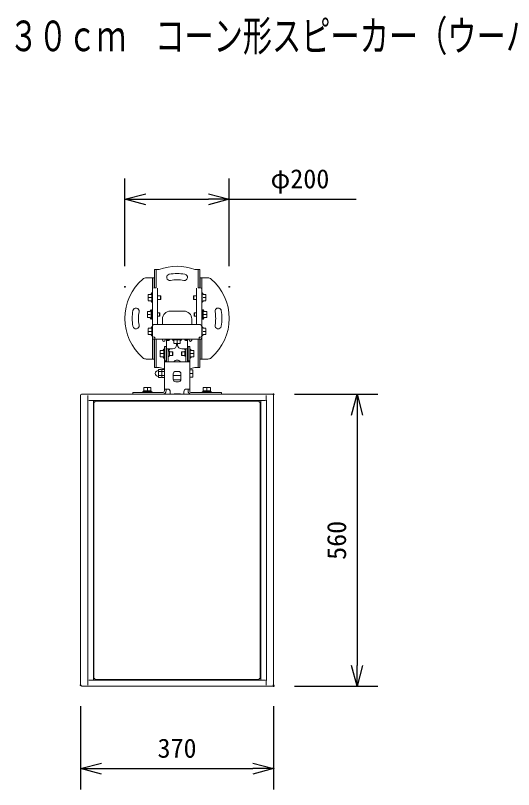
# Model space of a CAD drawing. Units: millimetres, scale not verified. Extents: x -62 to 63, y -56 to 57.
# Drawn here: x -34.9 to 12.9, y -17.4 to 56.8 of the extents above; entities that cross this region are included whole.
import ezdxf
from ezdxf.enums import TextEntityAlignment as Align

# ---------------------------------------------------------------- set-up
doc = ezdxf.new("R2010")
doc.units = ezdxf.units.MM
doc.header["$LTSCALE"] = 0.125
doc.header["$PDMODE"] = 32
doc.header["$PDSIZE"] = 0.0625
for name, color, linetype, lineweight in [('0-0_0', 7, 'Continuous', 25), ('0-4_GAIKEI', 1, 'Continuous', 18), ('0-5_SUNPO', 7, 'Continuous', 25)]:
    doc.layers.add(name, color=color, linetype=linetype, lineweight=lineweight)
doc.layers.add('0-2_MOJI1', color=7, linetype='Continuous')
doc.layers.add('0-6_DEFPOINTS', color=7, linetype='Continuous')
doc.styles.add('ＭＳ ゴシック', font='')
doc.styles.get('ＭＳ ゴシック').set_extended_font_data('MS Gothic')

# ---------------------------------------------------------------- blocks, each defined once
blk = doc.blocks.new('_OPEN30')
at = {"layer": '0-0_0'}
blk.add_line((0, 0), (-1, 0), dxfattribs=at)
blk.add_lwpolyline([(-1, 0.26795), (0, 0), (-1, -0.26795)], dxfattribs=at)
blk = doc.blocks.new('D9')
at = {"layer": '0-5_SUNPO'}
for p, q in [((-27.1947, 35.7844), (-27.1947, 44.1844)), ((-17.1947, 35.7844), (-17.1947, 44.1844)), ((-25.1947, 42.1844), (-19.1947, 42.1844)), ((-17.1947, 42.1844), (-5.028, 42.1844))]:
    blk.add_line(p, q, dxfattribs=at)
at = {"layer": '0-6_DEFPOINTS'}
for p in [(-17.1947, 42.1844), (-27.1947, 33.7844), (-17.1947, 33.7844)]:
    blk.add_point(p, dxfattribs=at)
at = {"layer": '0-5_SUNPO', "xscale": 2, "yscale": 2, "rotation": 180}
blk.add_blockref('_OPEN30', (-27.1947, 42.1844), dxfattribs=at)
at = {"layer": '0-5_SUNPO', "xscale": 2, "yscale": 2}
blk.add_blockref('_OPEN30', (-17.1947, 42.1844), dxfattribs=at)
at = {"layer": '0-5_SUNPO', "style": 'ＭＳ ゴシック'}
blk.add_text('φ200', height=1.833, dxfattribs=at).set_placement((-13.2364, 42.6844), align=Align.BOTTOM_LEFT)
blk = doc.blocks.new('D8')
at = {"layer": '0-5_SUNPO'}
for p, q in [((-10.9439, 23.4792), (-2.9439, 23.4792)), ((-4.9439, 21.4792), (-4.9439, -2.5206)), ((-10.9439, -4.5206), (-2.9439, -4.5206))]:
    blk.add_line(p, q, dxfattribs=at)
at = {"layer": '0-6_DEFPOINTS'}
for p in [(-12.9439, 23.4792), (-12.9439, -4.5206), (-4.9439, -4.5206)]:
    blk.add_point(p, dxfattribs=at)
at = {"layer": '0-5_SUNPO', "xscale": 2, "yscale": 2}
for p, rotation in [((-4.9439, 23.4792), 90), ((-4.9439, -4.5206), 270)]:
    blk.add_blockref('_OPEN30', p, dxfattribs=dict(at, rotation=rotation))
at = {"layer": '0-5_SUNPO', "style": 'ＭＳ ゴシック'}
blk.add_text('560', height=1.833, rotation=90, dxfattribs=at).set_placement((-5.4439, 7.6043), align=Align.BOTTOM_LEFT)
blk = doc.blocks.new('D7')
at = {"layer": '0-5_SUNPO'}
for p, q in [((-31.4439, -6.4208), (-31.4439, -14.4208)), ((-12.9439, -6.4208), (-12.9439, -14.4208)), ((-29.4439, -12.4208), (-14.9439, -12.4208))]:
    blk.add_line(p, q, dxfattribs=at)
at = {"layer": '0-6_DEFPOINTS'}
for p in [(-31.4439, -4.4208), (-12.9439, -4.4208), (-12.9439, -12.4208)]:
    blk.add_point(p, dxfattribs=at)
at = {"layer": '0-5_SUNPO', "xscale": 2, "yscale": 2, "rotation": 180}
blk.add_blockref('_OPEN30', (-31.4439, -12.4208), dxfattribs=at)
at = {"layer": '0-5_SUNPO', "xscale": 2, "yscale": 2}
blk.add_blockref('_OPEN30', (-12.9439, -12.4208), dxfattribs=at)
at = {"layer": '0-5_SUNPO', "style": 'ＭＳ ゴシック'}
blk.add_text('370', height=1.833, dxfattribs=at).set_placement((-24.0689, -11.9208), align=Align.BOTTOM_LEFT)

msp = doc.modelspace()

# ---------------------------------------------------------------- linework, layer by layer
at = {"layer": '0-4_GAIKEI', "color": 7}
for p, q in [((-21.5691, 30.6804), (-21.5691, 32.4548)), ((-21.5691, 32.4548), (-21.1, 32.4548)), ((-21.4091, 30.6804), (-21.4091, 32.4548)), ((-17.6882, 32.4548), (-17.2191, 32.4548)), ((-17.3791, 30.6804), (-17.3791, 32.4548)), ((-17.2191, 30.6804), (-17.2191, 32.4548)), ((-22.342, 31.6548), (-21.5991, 31.6548)), ((-21.7591, 23.8548), (-21.7591, 31.6548)), ((-21.5991, 30.6804), (-21.5991, 31.6548)), ((-17.1891, 30.6804), (-17.1891, 31.6548)), ((-17.1891, 31.6548), (-16.4462, 31.6548)), ((-17.0291, 23.8548), (-17.0291, 31.6548)), ((-21.6862, 30.6548), (-21.7591, 30.6548)), ((-21.5991, 30.6804), (-21.4091, 30.6804)), ((-21.2591, 27.1648), (-21.2591, 30.6584)), ((-17.5291, 27.1648), (-17.5291, 30.6584)), ((-17.3791, 30.6804), (-17.1891, 30.6804)), ((-17.0291, 30.6548), (-17.102, 30.6548)), ((-17.1791, 27.1648), (-21.6091, 27.1648)), ((-21.4091, 27.1665), (-21.5991, 27.1665)), ((-17.1891, 27.1665), (-17.3791, 27.1665)), ((-21.7591, 25.7548), (-17.0291, 25.7548)), ((-21.5991, 23.8548), (-21.5991, 25.7548)), ((-21.5691, 23.0548), (-21.5691, 25.7548)), ((-21.4091, 23.0548), (-21.4091, 25.7548)), ((-20.4041, 25.6253), (-20.4041, 25.7348)), ((-20.4041, 23.575), (-20.4041, 25.6248)), ((-20.4039, 25.6248), (-20.1941, 25.6248)), ((-20.0941, 25.7248), (-20.0941, 25.7548)), ((-19.4441, 25.3548), (-19.4441, 25.2248)), ((-19.3441, 25.3548), (-19.3441, 25.2248)), ((-18.6941, 25.7548), (-18.6941, 25.7248)), ((-18.5941, 25.6248), (-18.3843, 25.6248)), ((-18.3841, 25.7348), (-18.3841, 25.6253)), ((-18.3841, 23.575), (-18.3841, 25.6248)), ((-17.3791, 23.0548), (-17.3791, 25.7548)), ((-17.2191, 23.0548), (-17.2191, 25.7548)), ((-17.1891, 23.8548), (-17.1891, 25.7548)), ((-20.6041, 25.0498), (-20.4441, 25.0498)), ((-20.6041, 20.8348), (-20.6041, 25.0498)), ((-20.4441, 25.0498), (-20.4441, 23.6081)), ((-20.3997, 24.8248), (-19.8441, 24.8248)), ((-20.2441, 23.5748), (-20.2441, 24.8154)), ((-18.9441, 24.8248), (-18.3885, 24.8248)), ((-18.5441, 23.5748), (-18.5441, 24.8154)), ((-18.3441, 25.0498), (-18.1841, 25.0498)), ((-18.3441, 23.6081), (-18.3441, 25.0498)), ((-18.1841, 20.8348), (-18.1841, 25.0498)), ((-22.342, 23.8548), (-21.5991, 23.8548)), ((-17.1891, 23.8548), (-16.4462, 23.8548)), ((-21.5691, 23.0548), (-21.1, 23.0548)), ((-20.5898, 23.5748), (-18.1984, 23.5748)), ((-18.1841, 23.691), (-18.3441, 23.691)), ((-17.6882, 23.0548), (-17.2191, 23.0548)), ((-20.2941, 20.9748), (-20.5993, 20.9748)), ((-18.189, 20.9748), (-18.4941, 20.9748)), ((-28.6449, 20.3748), (-28.6449, -7.4252)), ((-28.5449, 20.4748), (-10.2433, 20.4748)), ((-23.6441, 20.6348), (-20.8041, 20.6348)), ((-23.6441, 20.4748), (-23.6441, 20.6348)), ((-20.0441, 20.7248), (-20.0441, 20.4748)), ((-18.7441, 20.7248), (-18.7441, 20.4748)), ((-17.9841, 20.6348), (-15.1441, 20.6348)), ((-15.1441, 20.6348), (-15.1441, 20.4748)), ((-10.1433, 20.3748), (-10.1433, -7.4252)), ((-10.2433, -7.5252), (-28.5449, -7.5252))]:
    msp.add_line(p, q, dxfattribs=at)
at = {"layer": '0-4_GAIKEI'}
for p, q in [((-22.1591, 29.4604), (-22.1591, 30.0491)), ((-21.882, 30.0548), (-22.1571, 30.0548)), ((-21.882, 29.7548), (-22.1409, 29.7548)), ((-21.8091, 30.1923), (-21.9191, 30.0548)), ((-21.8091, 29.3173), (-21.8091, 30.1923)), ((-21.7591, 30.1923), (-21.8091, 30.1923)), ((-21.2591, 29.9298), (-20.9904, 29.9298)), ((-20.9904, 29.9298), (-20.9904, 29.5798)), ((-20.9591, 29.8985), (-20.9904, 29.9298)), ((-20.9591, 29.8985), (-20.9591, 29.611)), ((-17.8291, 29.8985), (-17.7979, 29.9298)), ((-17.8291, 29.611), (-17.8291, 29.8985)), ((-17.7979, 29.5798), (-17.7979, 29.9298)), ((-17.5291, 29.9298), (-17.7979, 29.9298)), ((-16.9791, 30.1923), (-16.9791, 29.3173)), ((-16.9062, 30.0548), (-16.6312, 30.0548)), ((-16.9062, 29.7548), (-16.6473, 29.7548)), ((-16.6291, 30.0491), (-16.6291, 29.4604)), ((-22.1571, 29.4548), (-21.882, 29.4548)), ((-21.8091, 29.3173), (-21.9191, 29.4548)), ((-21.7591, 29.3173), (-21.8091, 29.3173)), ((-21.2591, 29.5798), (-20.9904, 29.5798)), ((-20.9591, 29.611), (-20.9904, 29.5798)), ((-17.8291, 29.611), (-17.7979, 29.5798)), ((-17.5291, 29.5798), (-17.7979, 29.5798)), ((-17.0291, 29.3173), (-16.9791, 29.3173)), ((-16.9791, 29.3173), (-16.8691, 29.4548)), ((-16.9062, 29.4548), (-16.6312, 29.4548)), ((-22.2391, 27.8354), (-22.2391, 28.4241)), ((-22.2371, 28.4298), (-21.962, 28.4298)), ((-21.9991, 28.4298), (-21.8891, 28.5673)), ((-21.8891, 27.6923), (-21.8891, 28.5673)), ((-21.8891, 28.5673), (-21.8391, 28.5673)), ((-21.8391, 27.6923), (-21.8391, 28.5673)), ((-21.8391, 28.5548), (-21.7591, 28.5548)), ((-21.0704, 28.3048), (-21.2591, 28.3048)), ((-21.0704, 28.3048), (-21.0391, 28.2735)), ((-21.0704, 28.3048), (-21.0704, 27.9548)), ((-21.0391, 28.2735), (-21.0391, 27.986)), ((-18.7441, 28.4548), (-20.0441, 28.4548)), ((-17.7491, 28.2735), (-17.7179, 28.3048)), ((-17.7491, 27.986), (-17.7491, 28.2735)), ((-17.5291, 28.3048), (-17.7179, 28.3048)), ((-17.7179, 27.9548), (-17.7179, 28.3048)), ((-17.0291, 28.5548), (-16.9491, 28.5548)), ((-16.9491, 28.5673), (-16.9491, 27.6923)), ((-16.9491, 28.5673), (-16.8991, 28.5673)), ((-16.8991, 28.5673), (-16.7891, 28.4298)), ((-16.8991, 28.5673), (-16.8991, 27.6923)), ((-16.8262, 28.4298), (-16.5512, 28.4298)), ((-16.5491, 28.4241), (-16.5491, 27.8354)), ((-22.2371, 27.8298), (-21.962, 27.8298)), ((-22.2209, 28.1298), (-21.962, 28.1298)), ((-21.9991, 27.8298), (-21.8891, 27.6923)), ((-21.8891, 27.6923), (-21.8391, 27.6923)), ((-21.8391, 27.7048), (-21.7591, 27.7048)), ((-21.0704, 27.9548), (-21.2591, 27.9548)), ((-21.0704, 27.9548), (-21.0391, 27.986)), ((-20.7941, 27.7048), (-20.7941, 27.1648)), ((-17.9941, 27.1648), (-17.9941, 27.7048)), ((-17.7491, 27.986), (-17.7179, 27.9548)), ((-17.5291, 27.9548), (-17.7179, 27.9548)), ((-17.0291, 27.7048), (-16.9491, 27.7048)), ((-16.9491, 27.6923), (-16.8991, 27.6923)), ((-16.8991, 27.6923), (-16.7891, 27.8298)), ((-16.8262, 28.1298), (-16.5673, 28.1298)), ((-16.8262, 27.8298), (-16.5512, 27.8298)), ((-22.1591, 26.2104), (-22.1591, 26.7991)), ((-21.882, 26.8048), (-22.1571, 26.8048)), ((-21.8091, 26.9423), (-21.9191, 26.8048)), ((-21.8091, 26.0673), (-21.8091, 26.9423)), ((-21.7591, 26.9423), (-21.8091, 26.9423)), ((-17.0291, 26.9423), (-16.9791, 26.9423)), ((-16.9791, 26.9423), (-16.9791, 26.0673)), ((-16.9791, 26.9423), (-16.8691, 26.8048)), ((-16.9062, 26.8048), (-16.6312, 26.8048)), ((-16.6291, 26.7991), (-16.6291, 26.2104)), ((-22.1571, 26.2048), (-21.882, 26.2048)), ((-21.882, 26.5048), (-22.1409, 26.5048)), ((-21.8091, 26.0673), (-21.9191, 26.2048)), ((-21.7591, 26.0673), (-21.8091, 26.0673)), ((-17.0291, 26.0673), (-16.9791, 26.0673)), ((-16.9791, 26.0673), (-16.8691, 26.2048)), ((-16.9062, 26.5048), (-16.6473, 26.5048)), ((-16.9062, 26.2048), (-16.6312, 26.2048)), ((-21.6091, 25.9548), (-21.5191, 25.9548)), ((-21.5991, 25.9148), (-21.5991, 25.9548)), ((-21.5991, 25.9148), (-21.5191, 25.9148)), ((-21.5691, 25.9148), (-21.5691, 25.9548)), ((-21.5191, 25.7548), (-21.5191, 25.9548)), ((-20.7941, 25.7548), (-20.7941, 25.6798)), ((-20.5441, 25.6798), (-20.5441, 25.7548)), ((-20.4429, 25.7348), (-20.4429, 25.7548)), ((-20.4429, 25.7348), (-20.1354, 25.7348)), ((-20.2441, 25.7148), (-20.2441, 25.6248)), ((-20.1354, 25.7348), (-20.1354, 25.7548)), ((-19.8316, 25.7548), (-19.8316, 25.7048)), ((-19.8316, 25.7048), (-19.6941, 25.5948)), ((-18.9566, 25.7048), (-19.8316, 25.7048)), ((-19.6941, 25.6319), (-19.6941, 25.3568)), ((-19.0998, 25.3548), (-19.6884, 25.3548)), ((-19.3941, 25.6319), (-19.3941, 25.373)), ((-18.9566, 25.7048), (-19.0941, 25.5948)), ((-19.0941, 25.3568), (-19.0941, 25.6319)), ((-18.9566, 25.7548), (-18.9566, 25.7048)), ((-18.6529, 25.7348), (-18.6529, 25.7548)), ((-18.6529, 25.7348), (-18.3454, 25.7348)), ((-18.5441, 25.6248), (-18.5441, 25.7148)), ((-18.3454, 25.7348), (-18.3454, 25.7548)), ((-18.2441, 25.7548), (-18.2441, 25.6798)), ((-17.9941, 25.6798), (-17.9941, 25.7548)), ((-17.2691, 25.9548), (-17.1791, 25.9548)), ((-17.2691, 25.7548), (-17.2691, 25.9548)), ((-17.1891, 25.9148), (-17.2691, 25.9148)), ((-17.2191, 25.9148), (-17.2191, 25.9548)), ((-17.1891, 25.9548), (-17.1891, 25.9148)), ((-21.0041, 24.0804), (-21.0041, 24.6691)), ((-20.727, 24.6748), (-21.0021, 24.6748)), ((-20.6541, 24.8123), (-20.7641, 24.6748)), ((-20.6541, 23.9373), (-20.6541, 24.8123)), ((-20.6041, 24.8123), (-20.6541, 24.8123)), ((-20.4441, 24.5498), (-20.4041, 24.5498)), ((-20.2436, 24.7248), (-20.1941, 24.7248)), ((-20.1291, 24.6248), (-20.1691, 24.6248)), ((-20.1291, 24.1248), (-20.1291, 24.6248)), ((-20.1291, 24.5498), (-19.8354, 24.5498)), ((-19.8041, 24.5185), (-19.8354, 24.5498)), ((-19.8354, 24.5498), (-19.8354, 24.1998)), ((-19.8041, 24.5185), (-19.8041, 24.231)), ((-18.9841, 24.5185), (-18.9529, 24.5498)), ((-18.9841, 24.231), (-18.9841, 24.5185)), ((-18.6591, 24.5498), (-18.9529, 24.5498)), ((-18.9529, 24.1998), (-18.9529, 24.5498)), ((-18.6191, 24.6248), (-18.6591, 24.6248)), ((-18.6591, 24.1248), (-18.6591, 24.6248)), ((-18.5941, 24.7248), (-18.5446, 24.7248)), ((-18.3441, 24.5498), (-18.3841, 24.5498)), ((-18.1841, 24.8123), (-18.1341, 24.8123)), ((-18.1341, 24.8123), (-18.0241, 24.6748)), ((-18.1341, 24.8123), (-18.1341, 23.9373)), ((-18.0612, 24.6748), (-17.7862, 24.6748)), ((-17.7841, 24.6691), (-17.7841, 24.0804)), ((-21.0021, 24.0748), (-20.727, 24.0748)), ((-20.727, 24.3748), (-20.9859, 24.3748)), ((-20.6541, 23.9373), (-20.7641, 24.0748)), ((-20.6041, 23.9373), (-20.6541, 23.9373)), ((-20.4441, 24.1998), (-20.4041, 24.1998)), ((-20.1291, 24.1248), (-20.1691, 24.1248)), ((-20.1291, 24.1998), (-19.8354, 24.1998)), ((-19.8041, 24.231), (-19.8354, 24.1998)), ((-18.9841, 24.231), (-18.9529, 24.1998)), ((-18.6591, 24.1998), (-18.9529, 24.1998)), ((-18.6191, 24.1248), (-18.6591, 24.1248)), ((-18.3441, 24.1998), (-18.3841, 24.1998)), ((-18.1841, 23.9373), (-18.1341, 23.9373)), ((-18.1341, 23.9373), (-18.0241, 24.0748)), ((-18.0612, 24.3748), (-17.8023, 24.3748)), ((-18.0612, 24.0748), (-17.7862, 24.0748)), ((-20.4441, 23.691), (-20.6041, 23.691)), ((-21.1916, 22.7623), (-21.1791, 22.7623)), ((-21.1791, 22.8001), (-21.1609, 22.8501)), ((-21.1791, 22.1495), (-21.1791, 22.8)), ((-20.8723, 22.8501), (-21.1609, 22.8501)), ((-20.8723, 22.6624), (-21.1609, 22.6624)), ((-20.8723, 22.2871), (-21.1609, 22.2871)), ((-20.8723, 22.8501), (-20.8541, 22.8001)), ((-20.8541, 22.1495), (-20.8541, 22.8)), ((-20.8358, 22.8501), (-20.854, 22.8)), ((-20.8358, 22.8501), (-20.6224, 22.8501)), ((-20.8358, 22.6624), (-20.6224, 22.6624)), ((-20.8358, 22.2871), (-20.6224, 22.2871)), ((-20.6041, 22.7998), (-20.6224, 22.8501)), ((-19.7691, 22.4248), (-19.7691, 21.9248)), ((-19.0191, 22.2748), (-19.7691, 22.2748)), ((-19.2691, 22.6748), (-19.5191, 22.6748)), ((-19.0191, 21.9248), (-19.0191, 22.4248)), ((-18.1841, 22.8248), (-17.8841, 22.8248)), ((-18.1841, 22.4748), (-17.9023, 22.4748)), ((-17.8841, 22.8248), (-17.8841, 22.1248)), ((-21.1916, 22.1873), (-21.1791, 22.1873)), ((-21.1791, 22.1495), (-21.1609, 22.0995)), ((-20.8723, 22.0995), (-21.1609, 22.0995)), ((-20.8723, 22.0995), (-20.8541, 22.1495)), ((-20.8358, 22.0995), (-20.854, 22.1495)), ((-20.8358, 22.0995), (-20.6224, 22.0995)), ((-20.6041, 22.1498), (-20.6224, 22.0995)), ((-19.0247, 21.8748), (-19.7635, 21.8748)), ((-19.5191, 21.6748), (-19.2691, 21.6748)), ((-18.1841, 22.1248), (-17.8841, 22.1248)), ((-22.6066, 20.8148), (-21.8816, 20.8148)), ((-22.6066, 20.8148), (-22.6066, 20.7148)), ((-22.5941, 21.1148), (-21.8941, 21.1148)), ((-22.5941, 20.8148), (-22.5941, 21.1148)), ((-22.2441, 20.8148), (-22.2441, 21.0966)), ((-21.8941, 20.8148), (-21.8941, 21.1148)), ((-21.8816, 20.8148), (-21.8816, 20.7148)), ((-20.4441, 20.8348), (-20.4441, 20.9614)), ((-18.3441, 20.8348), (-18.3441, 20.9614)), ((-16.9066, 20.8148), (-16.1816, 20.8148)), ((-16.9066, 20.8148), (-16.9066, 20.7148)), ((-16.8941, 21.1148), (-16.1941, 21.1148)), ((-16.8941, 20.8148), (-16.8941, 21.1148)), ((-16.5441, 20.8148), (-16.5441, 21.0966)), ((-16.1941, 20.8148), (-16.1941, 21.1148)), ((-16.1816, 20.8148), (-16.1816, 20.7148)), ((-27.9435, 20.3748), (-27.9435, 19.9248)), ((-22.6941, 20.7148), (-21.7941, 20.7148)), ((-22.6941, 20.7148), (-22.6941, 20.6348)), ((-21.7941, 20.7148), (-21.7941, 20.6348)), ((-19.1691, 20.5248), (-19.6191, 20.5248)), ((-16.9941, 20.7148), (-16.0941, 20.7148)), ((-16.9941, 20.7148), (-16.9941, 20.6348)), ((-16.0941, 20.7148), (-16.0941, 20.6348)), ((-10.8448, 20.3748), (-10.8448, 19.9248)), ((-27.9623, -6.9752), (-27.9623, 19.9248)), ((-10.9228, 19.8748), (-27.8654, 19.8748)), ((-27.4191, -6.9252), (-27.4191, 19.8748)), ((-27.3691, 19.7248), (-27.3091, 19.7248)), ((-27.3691, 19.7248), (-27.3691, -6.7752)), ((-27.2691, 19.8248), (-11.5191, 19.8248)), ((-27.2691, 19.7648), (-27.2691, 19.8248)), ((-25.4941, 19.8748), (-25.4941, 19.8248)), ((-11.5191, 19.8248), (-11.5191, 19.7648)), ((-11.4791, 19.7248), (-11.4191, 19.7248)), ((-11.4191, 19.7248), (-11.4191, -6.7752)), ((-11.3691, -6.9252), (-11.3691, 19.8748)), ((-10.8259, 19.9248), (-10.8259, -6.9752)), ((-27.9435, -6.9752), (-27.9435, -7.4252)), ((-27.8654, -6.9252), (-10.9228, -6.9252)), ((-27.3691, -6.7752), (-27.3091, -6.7752)), ((-27.2691, -6.8752), (-27.2691, -6.8152)), ((-11.5191, -6.8752), (-27.2691, -6.8752)), ((-25.4941, -6.9252), (-25.4941, -6.8752)), ((-25.2941, -6.9252), (-25.2941, -6.8752)), ((-13.4941, -6.9252), (-13.4941, -6.8752)), ((-13.2941, -6.9252), (-13.2941, -6.8752)), ((-11.5191, -6.8152), (-11.5191, -6.8752)), ((-11.4791, -6.7752), (-11.4191, -6.7752)), ((-10.8448, -6.9752), (-10.8448, -7.4252))]:
    msp.add_line(p, q, dxfattribs=at)
msp.add_lwpolyline([(-17.0291, 30.1923), (-16.9791, 30.1923), (-16.8691, 30.0548)], dxfattribs=at)
at = {"layer": '0-4_GAIKEI', "color": 7}
for centre, radius, start, end in [((-19.3941, 27.7548), 5, 70.05156, 109.94844), ((-19.3941, 27.7548), 5, 130.92606, 229.07394), ((-22.342, 31.1548), 0.5, 90, 130.92606), ((-16.4462, 31.1548), 0.5, 49.07394, 90), ((-19.3941, 27.7548), 5, 310.92606, 49.07394), ((-21.6091, 27.0148), 0.15, 90, 180), ((-17.1791, 27.0148), 0.15, 0, 90), ((-20.1941, 25.7248), 0.1, 270, 0), ((-18.5941, 25.7248), 0.1, 180, 270), ((-19.8441, 25.2248), 0.4, 270, 0), ((-18.9441, 25.2248), 0.4, 180, 270), ((-22.342, 24.3548), 0.5, 229.07394, 270), ((-16.4462, 24.3548), 0.5, 270, 310.92606), ((-19.3941, 27.7548), 5, 250.05156, 255.99135), ((-19.3941, 27.7548), 5, 284.00865, 289.94844), ((-20.8041, 20.8348), 0.2, 270, 0), ((-20.2941, 20.7248), 0.25, 0, 90), ((-18.4941, 20.7248), 0.25, 90, 180), ((-17.9841, 20.8348), 0.2, 180, 270), ((-28.5449, 20.3748), 0.1, 90, 180), ((-10.2433, 20.3748), 0.1, 0, 90), ((-28.5449, -7.4252), 0.1, 180, 270), ((-10.2433, -7.4252), 0.1, 270, 0)]:
    msp.add_arc(centre, radius, start, end, dxfattribs=at)
at = {"layer": '0-4_GAIKEI'}
for centre, radius, start, end in [((-20.0887, 31.694), 0.3, 100, 280), ((-19.3941, 27.7548), 4.3, 80, 100), ((-18.6995, 31.694), 0.3, 260, 80), ((-19.3941, 27.7548), 3.7, 80, 100), ((-19.3941, 27.7548), 4.3, 170, 190), ((-23.3333, 28.4494), 0.3, 350, 170), ((-19.3941, 27.7548), 3.7, 170, 190), ((-20.0441, 27.7048), 0.75, 90, 180), ((-18.7441, 27.7048), 0.75, 0, 90), ((-15.4549, 28.4494), 0.3, 10, 190), ((-19.3941, 27.7548), 3.7, 350, 10), ((-19.3941, 27.7548), 4.3, 350, 10), ((-23.3333, 27.0602), 0.3, 190, 10), ((-15.4549, 27.0602), 0.3, 170, 350), ((-21.6091, 26.1048), 0.15, 180, 270), ((-17.1791, 26.1048), 0.15, 270, 0), ((-21.5991, 25.9148), 0.16, 180, 270), ((-20.6691, 25.6798), 0.125, 180, 0), ((-20.6041, 25.7148), 0.36, 0, 3.19658), ((-18.1841, 25.7148), 0.36, 176.80342, 180), ((-18.1191, 25.6798), 0.125, 180, 0), ((-17.1891, 25.9148), 0.16, 270, 0), ((-20.1691, 24.6998), 0.075, 180, 270), ((-20.1941, 24.8248), 0.1, 270, 0), ((-18.5941, 24.8248), 0.1, 180, 270), ((-18.6191, 24.6998), 0.075, 270, 360), ((-20.1691, 24.0498), 0.075, 90, 180), ((-18.6191, 24.0498), 0.075, 0, 90), ((-19.3941, 23.3748), 0.375, 32.30235, 147.69765), ((-21.1916, 22.4748), 0.2875, 90, 270), ((-19.5191, 22.4248), 0.25, 90, 180), ((-19.2691, 22.4248), 0.25, 0, 90), ((-19.5191, 21.9248), 0.25, 180, 270), ((-19.2691, 21.9248), 0.25, 270, 0), ((-20.8041, 20.8348), 0.36, 270, 0), ((-17.9841, 20.8348), 0.36, 180, 270), ((-19.6191, 20.3748), 0.15, 90, 138.13568), ((-19.1691, 20.3748), 0.15, 41.86432, 90), ((-27.3091, 19.7648), 0.04, 270, 0), ((-11.4791, 19.7648), 0.04, 180, 270), ((-27.3091, -6.8152), 0.04, 0, 90), ((-11.4791, -6.8152), 0.04, 90, 180)]:
    msp.add_arc(centre, radius, start, end, dxfattribs=at)

# ---------------------------------------------------------------- block references
at = {"layer": '0-5_SUNPO'}
for name in ['D9', 'D8', 'D7']:
    msp.add_blockref(name, (2.8006, -3.0046), dxfattribs=at)

# ---------------------------------------------------------------- texts
at = {"layer": '0-2_MOJI1', "style": 'ＭＳ ゴシック', "width": 0.7}
msp.add_text('３０ｃｍ\u3000コーン形スピーカー（ウーハー）（壁取付金具付）', height=2.933, dxfattribs=at).set_placement((-35.495, 52.5007), align=Align.BOTTOM_LEFT)

doc.saveas('drawing.dxf')
